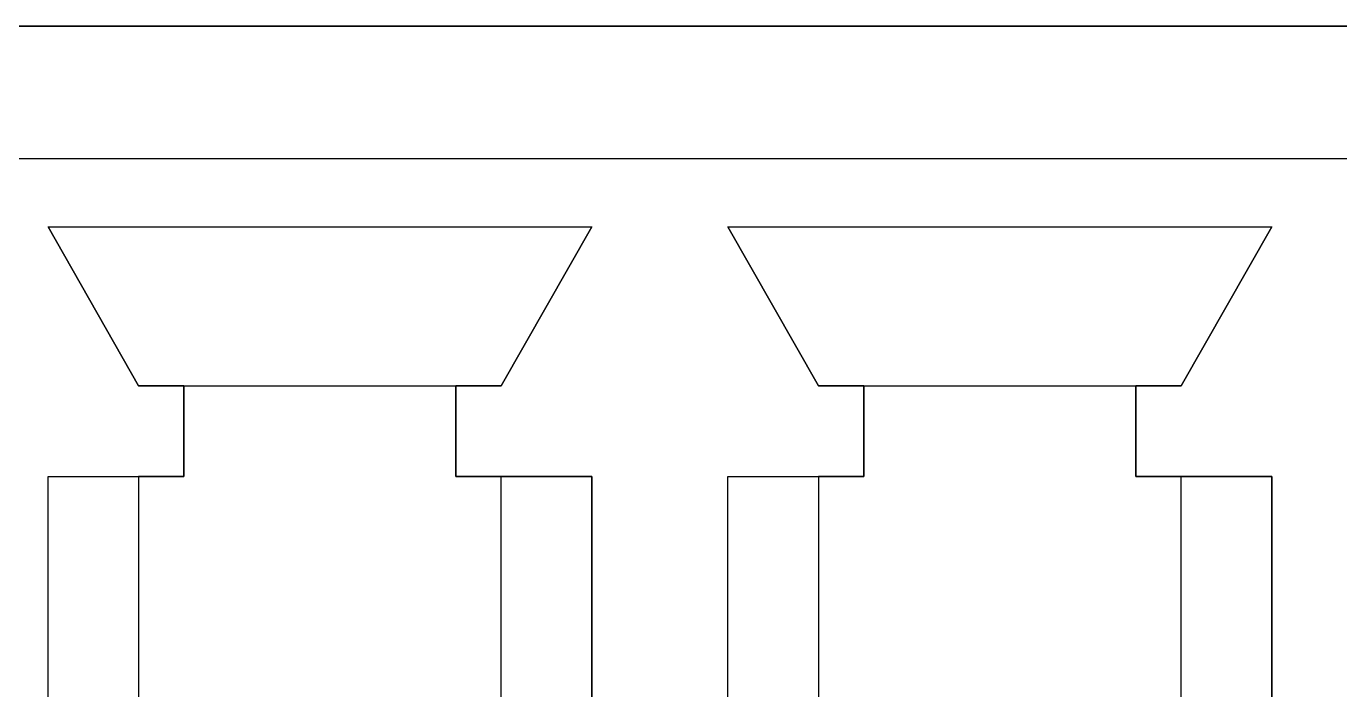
# Model space of a CAD drawing. Header units: millimetres. Extents: x -58 to 58, y -6 to 23.
# Drawn here: x -9.17 to -1.81, y 10.59 to 14.3 of the extents above; entities that cross this region are included whole.
import ezdxf

# ---------------------------------------------------------------- set-up
doc = ezdxf.new("R2010")
doc.units = ezdxf.units.MM
doc.header["$MEASUREMENT"] = 0
doc.layers.add('CL57_ASM', color=7, linetype='CONTINUOUS')

msp = doc.modelspace()

# ---------------------------------------------------------------- linework, layer by layer
at = {"layer": 'CL57_ASM'}
for p, q in [((42.2, 14.3, -1), (-43.8, 14.3, -1)), ((-43.8, 14.3), (42.2, 14.3)), ((-43.8, 14.3), (42.2, 14.3)), ((42.2, 14.3, -1), (-43.8, 14.3, -1)), ((42.2, 14.3, -1), (-43.8, 14.3, -1)), ((-43.8, 14.3), (42.2, 14.3)), ((-43.8, 14.3), (42.2, 14.3)), ((42.2, 14.3, -1), (-43.8, 14.3, -1)), ((42.2, 14.3, -1), (-43.8, 14.3, -1)), ((-43.8, 14.3), (42.2, 14.3)), ((-43.8, 14.3), (42.2, 14.3)), ((42.2, 14.3, -1), (-43.8, 14.3, -1)), ((10.321, 13.558, -9.144), (-13.936, 13.558, -9.144)), ((10.321, 13.558), (-13.936, 13.558)), ((10.321, 13.558, -9.144), (-13.936, 13.558, -9.144)), ((10.321, 13.558), (-13.936, 13.558)), ((10.321, 13.558, -9.144), (-13.936, 13.558, -9.144)), ((10.321, 13.558), (-13.936, 13.558)), ((10.321, 13.558, -9.144), (-13.936, 13.558, -9.144)), ((10.321, 13.558), (-13.936, 13.558)), ((10.321, 13.558, -9.144), (-13.936, 13.558, -9.144)), ((10.321, 13.558), (-13.936, 13.558)), ((10.321, 13.558, -9.144), (-13.936, 13.558, -9.144)), ((10.321, 13.558), (-13.936, 13.558)), ((-9.0465, 13.177), (-8.5385, 12.288)), ((-9.0465, 13.177), (-5.9985, 13.177)), ((-9.0465, 13.177, -8.128), (-5.9985, 13.177, -8.128)), ((-9.0465, 13.177), (-9.0465, 13.177, -8.128)), ((-9.0465, 13.177), (-5.9985, 13.177)), ((-8.5385, 12.288, -8.128), (-9.0465, 13.177, -8.128)), ((-9.0465, 13.177, -8.128), (-5.9985, 13.177, -8.128)), ((-9.0465, 13.177), (-9.0465, 13.177, -8.128)), ((-9.0465, 13.177), (-8.5385, 12.288)), ((-8.5385, 12.288, -8.128), (-9.0465, 13.177, -8.128)), ((-9.0465, 13.177), (-8.5385, 12.288)), ((-9.0465, 13.177), (-5.9985, 13.177)), ((-9.0465, 13.177, -8.128), (-5.9985, 13.177, -8.128)), ((-9.0465, 13.177), (-9.0465, 13.177, -8.128)), ((-9.0465, 13.177), (-5.9985, 13.177)), ((-8.5385, 12.288, -8.128), (-9.0465, 13.177, -8.128)), ((-9.0465, 13.177, -8.128), (-5.9985, 13.177, -8.128)), ((-9.0465, 13.177), (-9.0465, 13.177, -8.128)), ((-9.0465, 13.177), (-8.5385, 12.288)), ((-8.5385, 12.288, -8.128), (-9.0465, 13.177, -8.128)), ((-9.0465, 13.177), (-8.5385, 12.288)), ((-9.0465, 13.177), (-5.9985, 13.177)), ((-9.0465, 13.177, -8.128), (-5.9985, 13.177, -8.128)), ((-9.0465, 13.177), (-9.0465, 13.177, -8.128)), ((-9.0465, 13.177), (-5.9985, 13.177)), ((-8.5385, 12.288, -8.128), (-9.0465, 13.177, -8.128)), ((-9.0465, 13.177, -8.128), (-5.9985, 13.177, -8.128)), ((-9.0465, 13.177), (-9.0465, 13.177, -8.128)), ((-9.0465, 13.177), (-8.5385, 12.288)), ((-8.5385, 12.288, -8.128), (-9.0465, 13.177, -8.128)), ((-6.5065, 12.288), (-5.9985, 13.177)), ((-5.9985, 13.177, -8.128), (-6.5065, 12.288, -8.128)), ((-5.9985, 13.177, -8.128), (-6.5065, 12.288, -8.128)), ((-6.5065, 12.288), (-5.9985, 13.177)), ((-6.5065, 12.288), (-5.9985, 13.177)), ((-5.9985, 13.177, -8.128), (-6.5065, 12.288, -8.128)), ((-5.9985, 13.177, -8.128), (-6.5065, 12.288, -8.128)), ((-6.5065, 12.288), (-5.9985, 13.177)), ((-6.5065, 12.288), (-5.9985, 13.177)), ((-5.9985, 13.177, -8.128), (-6.5065, 12.288, -8.128)), ((-5.9985, 13.177, -8.128), (-6.5065, 12.288, -8.128)), ((-6.5065, 12.288), (-5.9985, 13.177)), ((-5.9985, 13.177, -8.128), (-5.9985, 13.177)), ((-5.9985, 13.177, -8.128), (-5.9985, 13.177)), ((-5.9985, 13.177, -8.128), (-5.9985, 13.177)), ((-5.9985, 13.177, -8.128), (-5.9985, 13.177)), ((-5.9985, 13.177, -8.128), (-5.9985, 13.177)), ((-5.9985, 13.177, -8.128), (-5.9985, 13.177)), ((-5.2365, 13.177), (-4.7285, 12.288)), ((-5.2365, 13.177), (-2.1885, 13.177)), ((-5.2365, 13.177, -8.128), (-2.1885, 13.177, -8.128)), ((-5.2365, 13.177), (-5.2365, 13.177, -8.128)), ((-5.2365, 13.177), (-2.1885, 13.177)), ((-4.7285, 12.288, -8.128), (-5.2365, 13.177, -8.128)), ((-5.2365, 13.177, -8.128), (-2.1885, 13.177, -8.128)), ((-5.2365, 13.177), (-5.2365, 13.177, -8.128)), ((-5.2365, 13.177), (-4.7285, 12.288)), ((-4.7285, 12.288, -8.128), (-5.2365, 13.177, -8.128)), ((-5.2365, 13.177), (-4.7285, 12.288)), ((-5.2365, 13.177), (-2.1885, 13.177)), ((-5.2365, 13.177, -8.128), (-2.1885, 13.177, -8.128)), ((-5.2365, 13.177), (-5.2365, 13.177, -8.128)), ((-5.2365, 13.177), (-2.1885, 13.177)), ((-4.7285, 12.288, -8.128), (-5.2365, 13.177, -8.128)), ((-5.2365, 13.177, -8.128), (-2.1885, 13.177, -8.128)), ((-5.2365, 13.177), (-5.2365, 13.177, -8.128)), ((-5.2365, 13.177), (-4.7285, 12.288)), ((-4.7285, 12.288, -8.128), (-5.2365, 13.177, -8.128)), ((-5.2365, 13.177), (-4.7285, 12.288)), ((-5.2365, 13.177), (-2.1885, 13.177)), ((-5.2365, 13.177, -8.128), (-2.1885, 13.177, -8.128)), ((-5.2365, 13.177), (-5.2365, 13.177, -8.128)), ((-5.2365, 13.177), (-2.1885, 13.177)), ((-4.7285, 12.288, -8.128), (-5.2365, 13.177, -8.128)), ((-5.2365, 13.177, -8.128), (-2.1885, 13.177, -8.128)), ((-5.2365, 13.177), (-5.2365, 13.177, -8.128)), ((-5.2365, 13.177), (-4.7285, 12.288)), ((-4.7285, 12.288, -8.128), (-5.2365, 13.177, -8.128)), ((-2.6965, 12.288), (-2.1885, 13.177)), ((-2.1885, 13.177, -8.128), (-2.6965, 12.288, -8.128)), ((-2.1885, 13.177, -8.128), (-2.6965, 12.288, -8.128)), ((-2.6965, 12.288), (-2.1885, 13.177)), ((-2.6965, 12.288), (-2.1885, 13.177)), ((-2.1885, 13.177, -8.128), (-2.6965, 12.288, -8.128)), ((-2.1885, 13.177, -8.128), (-2.6965, 12.288, -8.128)), ((-2.6965, 12.288), (-2.1885, 13.177)), ((-2.6965, 12.288), (-2.1885, 13.177)), ((-2.1885, 13.177, -8.128), (-2.6965, 12.288, -8.128)), ((-2.1885, 13.177, -8.128), (-2.6965, 12.288, -8.128)), ((-2.6965, 12.288), (-2.1885, 13.177)), ((-2.1885, 13.177, -8.128), (-2.1885, 13.177)), ((-2.1885, 13.177, -8.128), (-2.1885, 13.177)), ((-2.1885, 13.177, -8.128), (-2.1885, 13.177)), ((-2.1885, 13.177, -8.128), (-2.1885, 13.177)), ((-2.1885, 13.177, -8.128), (-2.1885, 13.177)), ((-2.1885, 13.177, -8.128), (-2.1885, 13.177)), ((-8.2845, 12.288), (-8.5385, 12.288)), ((-8.5385, 12.288, -8.128), (-6.5065, 12.288, -8.128)), ((-8.5385, 12.288, -8.128), (-6.5065, 12.288, -8.128)), ((-8.5385, 12.288, -8.128), (-8.5385, 12.288)), ((-8.2845, 12.288), (-8.5385, 12.288)), ((-8.5385, 12.288, -8.128), (-8.5385, 12.288)), ((-8.2845, 12.288), (-8.5385, 12.288)), ((-8.5385, 12.288, -8.128), (-6.5065, 12.288, -8.128)), ((-8.5385, 12.288, -8.128), (-6.5065, 12.288, -8.128)), ((-8.5385, 12.288, -8.128), (-8.5385, 12.288)), ((-8.2845, 12.288), (-8.5385, 12.288)), ((-8.5385, 12.288, -8.128), (-8.5385, 12.288)), ((-8.2845, 12.288), (-8.5385, 12.288)), ((-8.5385, 12.288, -8.128), (-6.5065, 12.288, -8.128)), ((-8.5385, 12.288, -8.128), (-6.5065, 12.288, -8.128)), ((-8.5385, 12.288, -8.128), (-8.5385, 12.288)), ((-8.2845, 12.288), (-8.5385, 12.288)), ((-8.5385, 12.288, -8.128), (-8.5385, 12.288)), ((-8.2845, 11.78), (-8.2845, 12.288)), ((-8.2845, 12.288), (-8.2845, 12.288, -6.985)), ((-8.2845, 12.288, -6.985), (-6.7605, 12.288, -6.985)), ((-8.2845, 12.288, -6.985), (-6.7605, 12.288, -6.985)), ((-8.2845, 12.288, -6.985), (-8.2845, 11.78, -6.985)), ((-8.2845, 12.288, -6.985), (-8.2845, 11.78, -6.985)), ((-8.2845, 12.288), (-8.2845, 12.288, -6.985)), ((-8.2845, 11.78), (-8.2845, 12.288)), ((-8.2845, 11.78), (-8.2845, 12.288)), ((-8.2845, 12.288), (-8.2845, 12.288, -6.985)), ((-8.2845, 12.288, -6.985), (-6.7605, 12.288, -6.985)), ((-8.2845, 12.288, -6.985), (-6.7605, 12.288, -6.985)), ((-8.2845, 12.288, -6.985), (-8.2845, 11.78, -6.985)), ((-8.2845, 12.288, -6.985), (-8.2845, 11.78, -6.985)), ((-8.2845, 12.288), (-8.2845, 12.288, -6.985)), ((-8.2845, 11.78), (-8.2845, 12.288)), ((-8.2845, 11.78), (-8.2845, 12.288)), ((-8.2845, 12.288), (-8.2845, 12.288, -6.985)), ((-8.2845, 12.288, -6.985), (-6.7605, 12.288, -6.985)), ((-8.2845, 12.288, -6.985), (-6.7605, 12.288, -6.985)), ((-8.2845, 12.288, -6.985), (-8.2845, 11.78, -6.985)), ((-8.2845, 12.288, -6.985), (-8.2845, 11.78, -6.985)), ((-8.2845, 12.288), (-8.2845, 12.288, -6.985)), ((-8.2845, 11.78), (-8.2845, 12.288)), ((-6.5065, 12.288), (-6.7605, 12.288)), ((-6.7605, 12.288), (-6.7605, 11.78)), ((-6.7605, 12.288, -6.985), (-6.7605, 12.288)), ((-6.5065, 12.288), (-6.7605, 12.288)), ((-6.7605, 11.78, -6.985), (-6.7605, 12.288, -6.985)), ((-6.7605, 11.78, -6.985), (-6.7605, 12.288, -6.985)), ((-6.7605, 12.288, -6.985), (-6.7605, 12.288)), ((-6.7605, 12.288), (-6.7605, 11.78)), ((-6.5065, 12.288), (-6.7605, 12.288)), ((-6.7605, 12.288), (-6.7605, 11.78)), ((-6.7605, 12.288, -6.985), (-6.7605, 12.288)), ((-6.5065, 12.288), (-6.7605, 12.288)), ((-6.7605, 11.78, -6.985), (-6.7605, 12.288, -6.985)), ((-6.7605, 11.78, -6.985), (-6.7605, 12.288, -6.985)), ((-6.7605, 12.288, -6.985), (-6.7605, 12.288)), ((-6.7605, 12.288), (-6.7605, 11.78)), ((-6.5065, 12.288), (-6.7605, 12.288)), ((-6.7605, 12.288), (-6.7605, 11.78)), ((-6.7605, 12.288, -6.985), (-6.7605, 12.288)), ((-6.5065, 12.288), (-6.7605, 12.288)), ((-6.7605, 11.78, -6.985), (-6.7605, 12.288, -6.985)), ((-6.7605, 11.78, -6.985), (-6.7605, 12.288, -6.985)), ((-6.7605, 12.288, -6.985), (-6.7605, 12.288)), ((-6.7605, 12.288), (-6.7605, 11.78)), ((-6.5065, 12.288, -8.128), (-6.5065, 12.288)), ((-6.5065, 12.288, -8.128), (-6.5065, 12.288)), ((-6.5065, 12.288, -8.128), (-6.5065, 12.288)), ((-6.5065, 12.288, -8.128), (-6.5065, 12.288)), ((-6.5065, 12.288, -8.128), (-6.5065, 12.288)), ((-6.5065, 12.288, -8.128), (-6.5065, 12.288)), ((-4.4745, 12.288), (-4.7285, 12.288)), ((-4.7285, 12.288, -8.128), (-2.6965, 12.288, -8.128)), ((-4.7285, 12.288, -8.128), (-2.6965, 12.288, -8.128)), ((-4.7285, 12.288, -8.128), (-4.7285, 12.288)), ((-4.4745, 12.288), (-4.7285, 12.288)), ((-4.7285, 12.288, -8.128), (-4.7285, 12.288)), ((-4.4745, 12.288), (-4.7285, 12.288)), ((-4.7285, 12.288, -8.128), (-2.6965, 12.288, -8.128)), ((-4.7285, 12.288, -8.128), (-2.6965, 12.288, -8.128)), ((-4.7285, 12.288, -8.128), (-4.7285, 12.288)), ((-4.4745, 12.288), (-4.7285, 12.288)), ((-4.7285, 12.288, -8.128), (-4.7285, 12.288)), ((-4.4745, 12.288), (-4.7285, 12.288)), ((-4.7285, 12.288, -8.128), (-2.6965, 12.288, -8.128)), ((-4.7285, 12.288, -8.128), (-2.6965, 12.288, -8.128)), ((-4.7285, 12.288, -8.128), (-4.7285, 12.288)), ((-4.4745, 12.288), (-4.7285, 12.288)), ((-4.7285, 12.288, -8.128), (-4.7285, 12.288)), ((-4.4745, 11.78), (-4.4745, 12.288)), ((-4.4745, 12.288), (-4.4745, 12.288, -6.985)), ((-4.4745, 12.288, -6.985), (-2.9505, 12.288, -6.985)), ((-4.4745, 12.288, -6.985), (-2.9505, 12.288, -6.985)), ((-4.4745, 12.288, -6.985), (-4.4745, 11.78, -6.985)), ((-4.4745, 12.288, -6.985), (-4.4745, 11.78, -6.985)), ((-4.4745, 12.288), (-4.4745, 12.288, -6.985)), ((-4.4745, 11.78), (-4.4745, 12.288)), ((-4.4745, 11.78), (-4.4745, 12.288)), ((-4.4745, 12.288), (-4.4745, 12.288, -6.985)), ((-4.4745, 12.288, -6.985), (-2.9505, 12.288, -6.985)), ((-4.4745, 12.288, -6.985), (-2.9505, 12.288, -6.985)), ((-4.4745, 12.288, -6.985), (-4.4745, 11.78, -6.985)), ((-4.4745, 12.288, -6.985), (-4.4745, 11.78, -6.985)), ((-4.4745, 12.288), (-4.4745, 12.288, -6.985)), ((-4.4745, 11.78), (-4.4745, 12.288)), ((-4.4745, 11.78), (-4.4745, 12.288)), ((-4.4745, 12.288), (-4.4745, 12.288, -6.985)), ((-4.4745, 12.288, -6.985), (-2.9505, 12.288, -6.985)), ((-4.4745, 12.288, -6.985), (-2.9505, 12.288, -6.985)), ((-4.4745, 12.288, -6.985), (-4.4745, 11.78, -6.985)), ((-4.4745, 12.288, -6.985), (-4.4745, 11.78, -6.985)), ((-4.4745, 12.288), (-4.4745, 12.288, -6.985)), ((-4.4745, 11.78), (-4.4745, 12.288)), ((-2.6965, 12.288), (-2.9505, 12.288)), ((-2.9505, 12.288), (-2.9505, 11.78)), ((-2.9505, 12.288, -6.985), (-2.9505, 12.288)), ((-2.6965, 12.288), (-2.9505, 12.288)), ((-2.9505, 11.78, -6.985), (-2.9505, 12.288, -6.985)), ((-2.9505, 11.78, -6.985), (-2.9505, 12.288, -6.985)), ((-2.9505, 12.288, -6.985), (-2.9505, 12.288)), ((-2.9505, 12.288), (-2.9505, 11.78)), ((-2.6965, 12.288), (-2.9505, 12.288)), ((-2.9505, 12.288), (-2.9505, 11.78)), ((-2.9505, 12.288, -6.985), (-2.9505, 12.288)), ((-2.6965, 12.288), (-2.9505, 12.288)), ((-2.9505, 11.78, -6.985), (-2.9505, 12.288, -6.985)), ((-2.9505, 11.78, -6.985), (-2.9505, 12.288, -6.985)), ((-2.9505, 12.288, -6.985), (-2.9505, 12.288)), ((-2.9505, 12.288), (-2.9505, 11.78)), ((-2.6965, 12.288), (-2.9505, 12.288)), ((-2.9505, 12.288), (-2.9505, 11.78)), ((-2.9505, 12.288, -6.985), (-2.9505, 12.288)), ((-2.6965, 12.288), (-2.9505, 12.288)), ((-2.9505, 11.78, -6.985), (-2.9505, 12.288, -6.985)), ((-2.9505, 11.78, -6.985), (-2.9505, 12.288, -6.985)), ((-2.9505, 12.288, -6.985), (-2.9505, 12.288)), ((-2.9505, 12.288), (-2.9505, 11.78)), ((-2.6965, 12.288, -8.128), (-2.6965, 12.288)), ((-2.6965, 12.288, -8.128), (-2.6965, 12.288)), ((-2.6965, 12.288, -8.128), (-2.6965, 12.288)), ((-2.6965, 12.288, -8.128), (-2.6965, 12.288)), ((-2.6965, 12.288, -8.128), (-2.6965, 12.288)), ((-2.6965, 12.288, -8.128), (-2.6965, 12.288)), ((-9.0465, 7.208), (-9.0465, 11.78)), ((-9.0465, 11.78), (-8.2845, 11.78)), ((-9.0465, 7.208, -8.128), (-9.0465, 11.78, -8.128)), ((-9.0465, 11.78, -8.128), (-9.0465, 11.78)), ((-9.0465, 7.208), (-9.0465, 11.78)), ((-9.0465, 11.78), (-8.2845, 11.78)), ((-9.0465, 11.78, -8.128), (-8.5385, 11.78, -8.128)), ((-9.0465, 11.78, -8.128), (-9.0465, 11.78)), ((-9.0465, 7.208, -8.128), (-9.0465, 11.78, -8.128)), ((-9.0465, 11.78, -8.128), (-8.5385, 11.78, -8.128)), ((-9.0465, 7.208), (-9.0465, 11.78)), ((-9.0465, 11.78), (-8.2845, 11.78)), ((-9.0465, 7.208, -8.128), (-9.0465, 11.78, -8.128)), ((-9.0465, 11.78, -8.128), (-9.0465, 11.78)), ((-9.0465, 7.208), (-9.0465, 11.78)), ((-9.0465, 11.78), (-8.2845, 11.78)), ((-9.0465, 11.78, -8.128), (-8.5385, 11.78, -8.128)), ((-9.0465, 11.78, -8.128), (-9.0465, 11.78)), ((-9.0465, 7.208, -8.128), (-9.0465, 11.78, -8.128)), ((-9.0465, 11.78, -8.128), (-8.5385, 11.78, -8.128)), ((-9.0465, 7.208), (-9.0465, 11.78)), ((-9.0465, 11.78), (-8.2845, 11.78)), ((-9.0465, 7.208, -8.128), (-9.0465, 11.78, -8.128)), ((-9.0465, 11.78, -8.128), (-9.0465, 11.78)), ((-9.0465, 7.208), (-9.0465, 11.78)), ((-9.0465, 11.78), (-8.2845, 11.78)), ((-9.0465, 11.78, -8.128), (-8.5385, 11.78, -8.128)), ((-9.0465, 11.78, -8.128), (-9.0465, 11.78)), ((-9.0465, 7.208, -8.128), (-9.0465, 11.78, -8.128)), ((-9.0465, 11.78, -8.128), (-8.5385, 11.78, -8.128)), ((-8.2845, 11.78, -6.985), (-8.5385, 11.78, -6.985)), ((-8.5385, 11.78, -6.985), (-8.5385, 9.494, -6.985)), ((-8.2845, 11.78, -6.985), (-8.5385, 11.78, -6.985)), ((-8.5385, 11.78, -8.128), (-8.5385, 11.78, -6.985)), ((-8.5385, 11.78, -8.128), (-8.5385, 11.78, -6.985)), ((-8.5385, 11.78, -6.985), (-8.5385, 9.494, -6.985)), ((-8.5385, 11.78, -8.128), (-8.5385, 7.208, -8.128)), ((-8.5385, 11.78, -8.128), (-8.5385, 7.208, -8.128)), ((-8.2845, 11.78, -6.985), (-8.5385, 11.78, -6.985)), ((-8.5385, 11.78, -6.985), (-8.5385, 9.494, -6.985)), ((-8.2845, 11.78, -6.985), (-8.5385, 11.78, -6.985)), ((-8.5385, 11.78, -8.128), (-8.5385, 11.78, -6.985)), ((-8.5385, 11.78, -8.128), (-8.5385, 11.78, -6.985)), ((-8.5385, 11.78, -6.985), (-8.5385, 9.494, -6.985)), ((-8.5385, 11.78, -8.128), (-8.5385, 7.208, -8.128)), ((-8.5385, 11.78, -8.128), (-8.5385, 7.208, -8.128)), ((-8.2845, 11.78, -6.985), (-8.5385, 11.78, -6.985)), ((-8.5385, 11.78, -6.985), (-8.5385, 9.494, -6.985)), ((-8.2845, 11.78, -6.985), (-8.5385, 11.78, -6.985)), ((-8.5385, 11.78, -8.128), (-8.5385, 11.78, -6.985)), ((-8.5385, 11.78, -8.128), (-8.5385, 11.78, -6.985)), ((-8.5385, 11.78, -6.985), (-8.5385, 9.494, -6.985)), ((-8.5385, 11.78, -8.128), (-8.5385, 7.208, -8.128)), ((-8.5385, 11.78, -8.128), (-8.5385, 7.208, -8.128)), ((-8.2845, 11.78, -6.985), (-8.2845, 11.78)), ((-8.2845, 11.78, -6.985), (-8.2845, 11.78)), ((-8.2845, 11.78, -6.985), (-8.2845, 11.78)), ((-8.2845, 11.78, -6.985), (-8.2845, 11.78)), ((-8.2845, 11.78, -6.985), (-8.2845, 11.78)), ((-8.2845, 11.78, -6.985), (-8.2845, 11.78)), ((-6.7605, 11.78), (-5.9985, 11.78)), ((-6.5065, 11.78, -6.985), (-6.7605, 11.78, -6.985)), ((-6.7605, 11.78), (-6.7605, 11.78, -6.985)), ((-6.7605, 11.78), (-5.9985, 11.78)), ((-6.5065, 11.78, -6.985), (-6.7605, 11.78, -6.985)), ((-6.7605, 11.78), (-6.7605, 11.78, -6.985)), ((-6.7605, 11.78), (-5.9985, 11.78)), ((-6.5065, 11.78, -6.985), (-6.7605, 11.78, -6.985)), ((-6.7605, 11.78), (-6.7605, 11.78, -6.985)), ((-6.7605, 11.78), (-5.9985, 11.78)), ((-6.5065, 11.78, -6.985), (-6.7605, 11.78, -6.985)), ((-6.7605, 11.78), (-6.7605, 11.78, -6.985)), ((-6.7605, 11.78), (-5.9985, 11.78)), ((-6.5065, 11.78, -6.985), (-6.7605, 11.78, -6.985)), ((-6.7605, 11.78), (-6.7605, 11.78, -6.985)), ((-6.7605, 11.78), (-5.9985, 11.78)), ((-6.5065, 11.78, -6.985), (-6.7605, 11.78, -6.985)), ((-6.7605, 11.78), (-6.7605, 11.78, -6.985)), ((-6.5065, 9.494, -6.985), (-6.5065, 11.78, -6.985)), ((-6.5065, 11.78, -8.128), (-6.5065, 11.78, -6.985)), ((-6.5065, 9.494, -6.985), (-6.5065, 11.78, -6.985)), ((-6.5065, 7.208, -8.128), (-6.5065, 11.78, -8.128)), ((-5.9985, 11.78, -8.128), (-6.5065, 11.78, -8.128)), ((-6.5065, 7.208, -8.128), (-6.5065, 11.78, -8.128)), ((-5.9985, 11.78, -8.128), (-6.5065, 11.78, -8.128)), ((-6.5065, 11.78, -8.128), (-6.5065, 11.78, -6.985)), ((-6.5065, 9.494, -6.985), (-6.5065, 11.78, -6.985)), ((-6.5065, 11.78, -8.128), (-6.5065, 11.78, -6.985)), ((-6.5065, 9.494, -6.985), (-6.5065, 11.78, -6.985)), ((-6.5065, 7.208, -8.128), (-6.5065, 11.78, -8.128)), ((-5.9985, 11.78, -8.128), (-6.5065, 11.78, -8.128)), ((-6.5065, 7.208, -8.128), (-6.5065, 11.78, -8.128)), ((-5.9985, 11.78, -8.128), (-6.5065, 11.78, -8.128)), ((-6.5065, 11.78, -8.128), (-6.5065, 11.78, -6.985)), ((-6.5065, 9.494, -6.985), (-6.5065, 11.78, -6.985)), ((-6.5065, 11.78, -8.128), (-6.5065, 11.78, -6.985)), ((-6.5065, 9.494, -6.985), (-6.5065, 11.78, -6.985)), ((-6.5065, 7.208, -8.128), (-6.5065, 11.78, -8.128)), ((-5.9985, 11.78, -8.128), (-6.5065, 11.78, -8.128)), ((-6.5065, 7.208, -8.128), (-6.5065, 11.78, -8.128)), ((-5.9985, 11.78, -8.128), (-6.5065, 11.78, -8.128)), ((-6.5065, 11.78, -8.128), (-6.5065, 11.78, -6.985)), ((-5.9985, 11.78), (-5.9985, 7.208)), ((-5.9985, 7.208, -8.128), (-5.9985, 11.78, -8.128)), ((-5.9985, 11.78, -8.128), (-5.9985, 11.78)), ((-5.9985, 11.78, -8.128), (-5.9985, 11.78)), ((-5.9985, 11.78), (-5.9985, 7.208)), ((-5.9985, 7.208, -8.128), (-5.9985, 11.78, -8.128)), ((-5.9985, 11.78), (-5.9985, 7.208)), ((-5.9985, 7.208, -8.128), (-5.9985, 11.78, -8.128)), ((-5.9985, 11.78, -8.128), (-5.9985, 11.78)), ((-5.9985, 11.78, -8.128), (-5.9985, 11.78)), ((-5.9985, 11.78), (-5.9985, 7.208)), ((-5.9985, 7.208, -8.128), (-5.9985, 11.78, -8.128)), ((-5.9985, 11.78), (-5.9985, 7.208)), ((-5.9985, 7.208, -8.128), (-5.9985, 11.78, -8.128)), ((-5.9985, 11.78, -8.128), (-5.9985, 11.78)), ((-5.9985, 11.78, -8.128), (-5.9985, 11.78)), ((-5.9985, 11.78), (-5.9985, 7.208)), ((-5.9985, 7.208, -8.128), (-5.9985, 11.78, -8.128)), ((-5.2365, 7.208), (-5.2365, 11.78)), ((-5.2365, 11.78), (-4.4745, 11.78)), ((-5.2365, 7.208, -8.128), (-5.2365, 11.78, -8.128)), ((-5.2365, 11.78, -8.128), (-5.2365, 11.78)), ((-5.2365, 7.208), (-5.2365, 11.78)), ((-5.2365, 11.78), (-4.4745, 11.78)), ((-5.2365, 11.78, -8.128), (-4.7285, 11.78, -8.128)), ((-5.2365, 11.78, -8.128), (-5.2365, 11.78)), ((-5.2365, 7.208, -8.128), (-5.2365, 11.78, -8.128)), ((-5.2365, 11.78, -8.128), (-4.7285, 11.78, -8.128)), ((-5.2365, 7.208), (-5.2365, 11.78)), ((-5.2365, 11.78), (-4.4745, 11.78)), ((-5.2365, 7.208, -8.128), (-5.2365, 11.78, -8.128)), ((-5.2365, 11.78, -8.128), (-5.2365, 11.78)), ((-5.2365, 7.208), (-5.2365, 11.78)), ((-5.2365, 11.78), (-4.4745, 11.78)), ((-5.2365, 11.78, -8.128), (-4.7285, 11.78, -8.128)), ((-5.2365, 11.78, -8.128), (-5.2365, 11.78)), ((-5.2365, 7.208, -8.128), (-5.2365, 11.78, -8.128)), ((-5.2365, 11.78, -8.128), (-4.7285, 11.78, -8.128)), ((-5.2365, 7.208), (-5.2365, 11.78)), ((-5.2365, 11.78), (-4.4745, 11.78)), ((-5.2365, 7.208, -8.128), (-5.2365, 11.78, -8.128)), ((-5.2365, 11.78, -8.128), (-5.2365, 11.78)), ((-5.2365, 7.208), (-5.2365, 11.78)), ((-5.2365, 11.78), (-4.4745, 11.78)), ((-5.2365, 11.78, -8.128), (-4.7285, 11.78, -8.128)), ((-5.2365, 11.78, -8.128), (-5.2365, 11.78)), ((-5.2365, 7.208, -8.128), (-5.2365, 11.78, -8.128)), ((-5.2365, 11.78, -8.128), (-4.7285, 11.78, -8.128)), ((-4.4745, 11.78, -6.985), (-4.7285, 11.78, -6.985)), ((-4.7285, 11.78, -6.985), (-4.7285, 9.494, -6.985)), ((-4.4745, 11.78, -6.985), (-4.7285, 11.78, -6.985)), ((-4.7285, 11.78, -8.128), (-4.7285, 11.78, -6.985)), ((-4.7285, 11.78, -8.128), (-4.7285, 11.78, -6.985)), ((-4.7285, 11.78, -6.985), (-4.7285, 9.494, -6.985)), ((-4.7285, 11.78, -8.128), (-4.7285, 7.208, -8.128)), ((-4.7285, 11.78, -8.128), (-4.7285, 7.208, -8.128)), ((-4.4745, 11.78, -6.985), (-4.7285, 11.78, -6.985)), ((-4.7285, 11.78, -6.985), (-4.7285, 9.494, -6.985)), ((-4.4745, 11.78, -6.985), (-4.7285, 11.78, -6.985)), ((-4.7285, 11.78, -8.128), (-4.7285, 11.78, -6.985)), ((-4.7285, 11.78, -8.128), (-4.7285, 11.78, -6.985)), ((-4.7285, 11.78, -6.985), (-4.7285, 9.494, -6.985)), ((-4.7285, 11.78, -8.128), (-4.7285, 7.208, -8.128)), ((-4.7285, 11.78, -8.128), (-4.7285, 7.208, -8.128)), ((-4.4745, 11.78, -6.985), (-4.7285, 11.78, -6.985)), ((-4.7285, 11.78, -6.985), (-4.7285, 9.494, -6.985)), ((-4.4745, 11.78, -6.985), (-4.7285, 11.78, -6.985)), ((-4.7285, 11.78, -8.128), (-4.7285, 11.78, -6.985)), ((-4.7285, 11.78, -8.128), (-4.7285, 11.78, -6.985)), ((-4.7285, 11.78, -6.985), (-4.7285, 9.494, -6.985)), ((-4.7285, 11.78, -8.128), (-4.7285, 7.208, -8.128)), ((-4.7285, 11.78, -8.128), (-4.7285, 7.208, -8.128)), ((-4.4745, 11.78, -6.985), (-4.4745, 11.78)), ((-4.4745, 11.78, -6.985), (-4.4745, 11.78)), ((-4.4745, 11.78, -6.985), (-4.4745, 11.78)), ((-4.4745, 11.78, -6.985), (-4.4745, 11.78)), ((-4.4745, 11.78, -6.985), (-4.4745, 11.78)), ((-4.4745, 11.78, -6.985), (-4.4745, 11.78)), ((-2.9505, 11.78), (-2.1885, 11.78)), ((-2.6965, 11.78, -6.985), (-2.9505, 11.78, -6.985)), ((-2.9505, 11.78), (-2.9505, 11.78, -6.985)), ((-2.9505, 11.78), (-2.1885, 11.78)), ((-2.6965, 11.78, -6.985), (-2.9505, 11.78, -6.985)), ((-2.9505, 11.78), (-2.9505, 11.78, -6.985)), ((-2.9505, 11.78), (-2.1885, 11.78)), ((-2.6965, 11.78, -6.985), (-2.9505, 11.78, -6.985)), ((-2.9505, 11.78), (-2.9505, 11.78, -6.985)), ((-2.9505, 11.78), (-2.1885, 11.78)), ((-2.6965, 11.78, -6.985), (-2.9505, 11.78, -6.985)), ((-2.9505, 11.78), (-2.9505, 11.78, -6.985)), ((-2.9505, 11.78), (-2.1885, 11.78)), ((-2.6965, 11.78, -6.985), (-2.9505, 11.78, -6.985)), ((-2.9505, 11.78), (-2.9505, 11.78, -6.985)), ((-2.9505, 11.78), (-2.1885, 11.78)), ((-2.6965, 11.78, -6.985), (-2.9505, 11.78, -6.985)), ((-2.9505, 11.78), (-2.9505, 11.78, -6.985)), ((-2.6965, 9.494, -6.985), (-2.6965, 11.78, -6.985)), ((-2.6965, 11.78, -8.128), (-2.6965, 11.78, -6.985)), ((-2.6965, 9.494, -6.985), (-2.6965, 11.78, -6.985)), ((-2.6965, 7.208, -8.128), (-2.6965, 11.78, -8.128)), ((-2.1885, 11.78, -8.128), (-2.6965, 11.78, -8.128)), ((-2.6965, 7.208, -8.128), (-2.6965, 11.78, -8.128)), ((-2.1885, 11.78, -8.128), (-2.6965, 11.78, -8.128)), ((-2.6965, 11.78, -8.128), (-2.6965, 11.78, -6.985)), ((-2.6965, 9.494, -6.985), (-2.6965, 11.78, -6.985)), ((-2.6965, 11.78, -8.128), (-2.6965, 11.78, -6.985)), ((-2.6965, 9.494, -6.985), (-2.6965, 11.78, -6.985)), ((-2.6965, 7.208, -8.128), (-2.6965, 11.78, -8.128)), ((-2.1885, 11.78, -8.128), (-2.6965, 11.78, -8.128)), ((-2.6965, 7.208, -8.128), (-2.6965, 11.78, -8.128)), ((-2.1885, 11.78, -8.128), (-2.6965, 11.78, -8.128)), ((-2.6965, 11.78, -8.128), (-2.6965, 11.78, -6.985)), ((-2.6965, 9.494, -6.985), (-2.6965, 11.78, -6.985)), ((-2.6965, 11.78, -8.128), (-2.6965, 11.78, -6.985)), ((-2.6965, 9.494, -6.985), (-2.6965, 11.78, -6.985)), ((-2.6965, 7.208, -8.128), (-2.6965, 11.78, -8.128)), ((-2.1885, 11.78, -8.128), (-2.6965, 11.78, -8.128)), ((-2.6965, 7.208, -8.128), (-2.6965, 11.78, -8.128)), ((-2.1885, 11.78, -8.128), (-2.6965, 11.78, -8.128)), ((-2.6965, 11.78, -8.128), (-2.6965, 11.78, -6.985)), ((-2.1885, 11.78), (-2.1885, 7.208)), ((-2.1885, 7.208, -8.128), (-2.1885, 11.78, -8.128)), ((-2.1885, 11.78, -8.128), (-2.1885, 11.78)), ((-2.1885, 11.78, -8.128), (-2.1885, 11.78)), ((-2.1885, 11.78), (-2.1885, 7.208)), ((-2.1885, 7.208, -8.128), (-2.1885, 11.78, -8.128)), ((-2.1885, 11.78), (-2.1885, 7.208)), ((-2.1885, 7.208, -8.128), (-2.1885, 11.78, -8.128)), ((-2.1885, 11.78, -8.128), (-2.1885, 11.78)), ((-2.1885, 11.78, -8.128), (-2.1885, 11.78)), ((-2.1885, 11.78), (-2.1885, 7.208)), ((-2.1885, 7.208, -8.128), (-2.1885, 11.78, -8.128)), ((-2.1885, 11.78), (-2.1885, 7.208)), ((-2.1885, 7.208, -8.128), (-2.1885, 11.78, -8.128)), ((-2.1885, 11.78, -8.128), (-2.1885, 11.78)), ((-2.1885, 11.78, -8.128), (-2.1885, 11.78)), ((-2.1885, 11.78), (-2.1885, 7.208)), ((-2.1885, 7.208, -8.128), (-2.1885, 11.78, -8.128))]:
    msp.add_line(p, q, dxfattribs=at)

doc.saveas('drawing.dxf')
